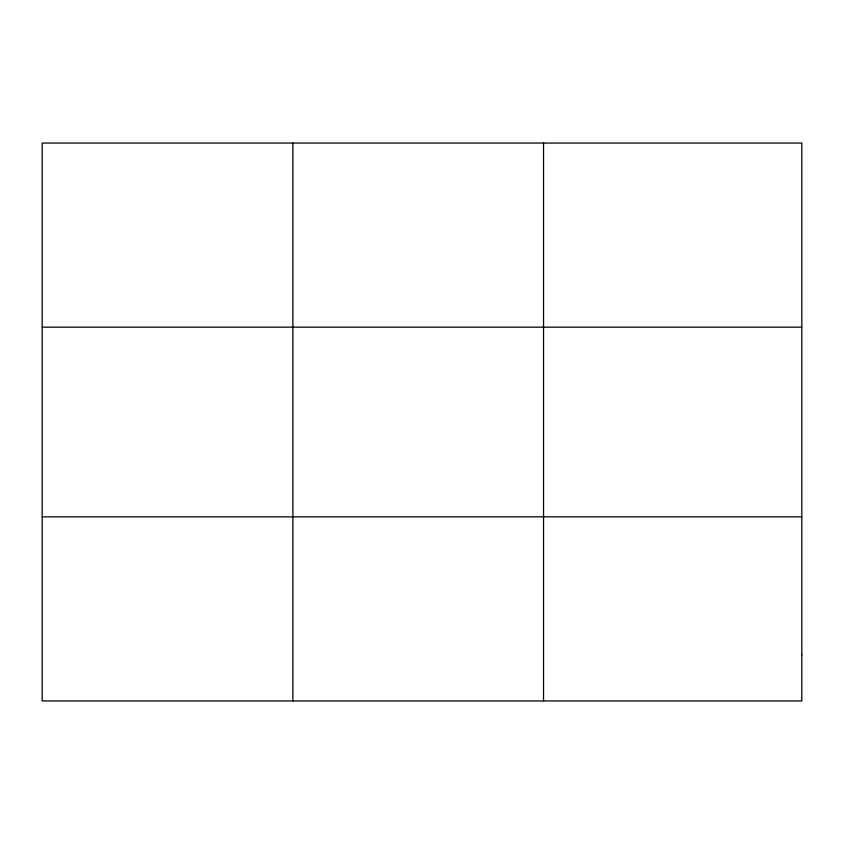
<?xml version="1.0" encoding="UTF-8"?>
<svg xmlns="http://www.w3.org/2000/svg" width="844" height="844" viewBox="0 0 844 844"><rect width="100%" height="100%" fill="white"/><g stroke="black" fill="none" stroke-linecap="round" stroke-linejoin="round"><path stroke-width="1.27" d="M292.868 143.058L292.868 700.942M543.536 143.058L543.536 700.942M42.2 327.166L801.8 327.166M42.2 516.834L801.8 516.834M801.8 654.912L801.8 700.942L42.2 700.942L42.2 143.058L801.8 143.058L801.8 654.912"/></g></svg>
